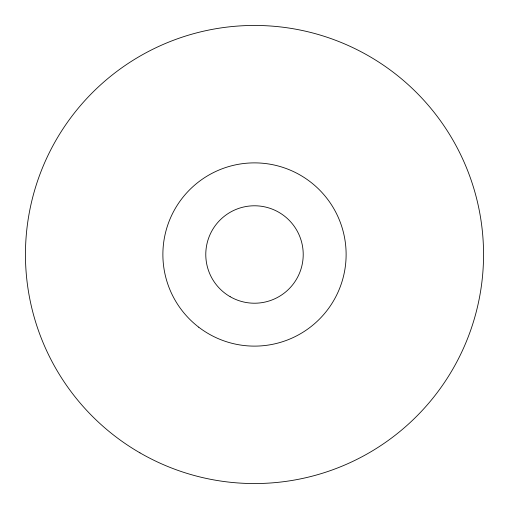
<?xml version="1.0" encoding="UTF-8"?>
<svg xmlns="http://www.w3.org/2000/svg" width="509" height="509" viewBox="0 0 509 509"><rect width="100%" height="100%" fill="white"/><g stroke="black" fill="none" stroke-linecap="round" stroke-linejoin="round"><path stroke-width="0.76" d="M198.726 327.185A91.62 91.62 0 0 0 345.337 266.462A91.62 91.62 0 0 0 219.436 169.853A91.62 91.62 0 0 0 198.726 327.185M230.138 296.69A48.718 48.718 0 0 0 303.218 254.5A48.718 48.718 0 0 0 230.138 212.31A48.718 48.718 0 0 0 230.138 296.69M139.975 452.864A229.05 229.05 0 0 0 483.55 254.5A229.05 229.05 0 0 0 139.975 56.136A229.05 229.05 0 0 0 139.975 452.864"/></g></svg>
